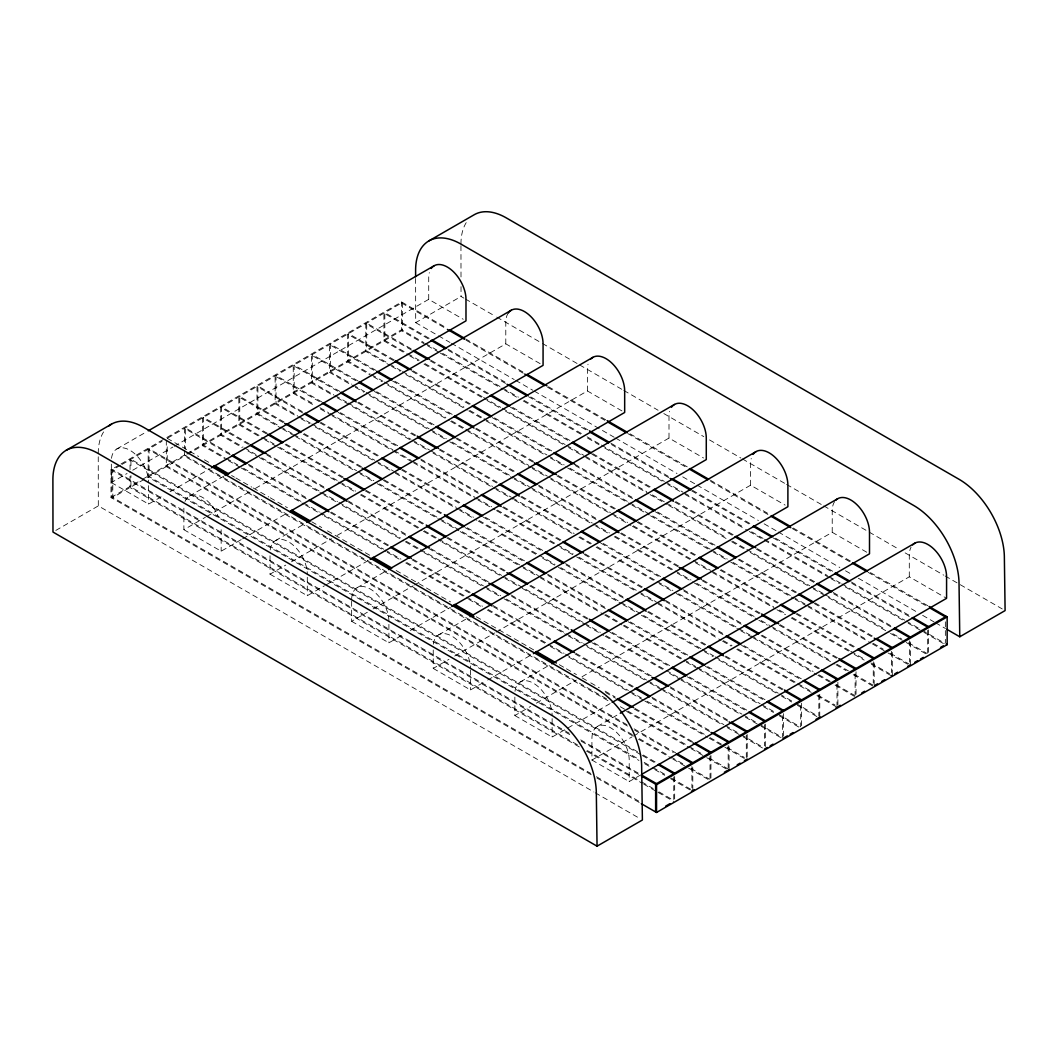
<?xml version="1.0" encoding="UTF-8"?>
<svg xmlns="http://www.w3.org/2000/svg" width="1058" height="1058" viewBox="0 0 1058 1058"><rect width="100%" height="100%" fill="white"/><g stroke="black" fill="none" stroke-linecap="round" stroke-linejoin="round"><path stroke-width="0.75" stroke-dasharray="5 3.75" d="M116.79 448.976L146.824 431.651M591.237 774.76L110.997 497.498L110.997 469.739L119.58 464.779M121.009 463.946L165.392 438.329M166.82 437.496L401.617 301.953L446.873 328.086M120.493 465.295L111.897 470.255L111.897 498.014L186.34 455.033M121.921 464.475L162.006 441.331M167.733 438.025L402.516 302.469L402.516 330.228L187.782 454.213M111.341 464.118L111.341 482.567L127.066 473.495M132.779 470.188L172.811 447.084M174.239 446.251L428.715 299.335L463.232 319.265M110.997 497.498L141.058 480.134M142.486 479.314L185.441 454.517M186.869 453.684L401.617 329.712L423.98 342.62M55.81 530.428L98.315 505.883L593.842 791.966M415.622 278.439L415.688 322.65L461.037 296.478L463.893 298.118M111.341 482.567L148.623 504.097L164.347 495.012M170.06 491.719L210.092 468.601M189.342 496.096L223.674 476.272M183.88 508.157L183.88 529.688L205.345 517.296M206.773 516.476L249.688 491.692M255.414 488.386L505.79 343.837L543.071 365.354M183.88 529.688L221.162 551.205L241.184 539.646M242.613 538.826L286.969 513.209M275.477 540.598L305.511 523.26M270.028 555.741L270.028 574.19L285.753 565.104M291.466 561.811L331.498 538.694M337.211 535.388L587.402 390.957L623.294 411.681M270.028 574.19L307.296 595.707L324.462 585.801M325.89 584.981L368.779 560.224M357.088 587.719L385.681 571.201M351.64 601.314L351.64 621.311L367.364 612.225M373.077 608.919L413.109 585.815M414.538 584.981L669 438.065L703.53 457.995M351.64 621.311L388.908 642.828L404.632 633.742M410.359 630.449L450.391 607.332M438.7 634.826L468.72 617.502M433.238 649.969L433.238 668.418L448.962 659.346M454.689 656.039L494.721 632.935M496.149 632.102L750.611 485.186L785.129 505.116M433.238 668.418L470.519 689.948L486.244 680.863M487.672 680.043L532.002 654.452M520.311 681.947L548.904 665.442M514.849 697.09L514.849 715.539L530.574 706.453M536.3 703.16L576.332 680.043M582.045 676.75L832.223 532.306L868.129 553.03M514.849 715.539L552.131 737.056L610.744 703.226M597.386 726.449L618.837 714.071M640.645 774.959L629.206 781.558L629.206 760.041A26.357 15.222 60 0 0 610.572 727.759A26.357 15.222 60 0 0 591.925 738.51L591.925 760.041L631.957 736.923M633.385 736.104L909.298 576.808L946.579 598.325M465.322 298.951L495.303 316.263M496.731 317.083L540.995 342.647M542.423 343.466L578.131 364.084M579.559 364.904L622.395 389.635M623.823 390.468L658.102 410.253M663.802 413.546L703.795 436.637M709.508 439.93L740.917 458.061M742.346 458.894L785.195 483.625M786.61 484.445L822.317 505.063M823.746 505.883L899.432 549.578M905.145 552.884L943.696 575.142M945.125 575.962L1002.243 608.945M465.48 338.825L524.146 372.694M548.467 386.739L605.705 419.775M630.026 433.82L687.264 466.869M710.156 480.081L770.25 514.783M793.143 527.995L851.809 561.864M870.417 572.603L929.083 606.472M401.617 302.998L445.973 328.602M466.009 340.173L523.234 373.209M547.568 387.254L604.792 420.304M627.698 433.516L687.793 468.218M710.685 481.43L767.923 514.479M792.244 528.524L850.91 562.393M868.076 572.299L928.17 607.001M415.688 322.65L437.113 335.016M438.541 335.849L449.967 342.435M451.396 343.268L514.228 379.544M515.656 380.364L532.796 390.257M534.224 391.076L614.182 437.245M615.611 438.078L677.014 473.521M682.727 476.827L695.582 484.247M697.01 485.067L758.414 520.523M764.127 523.816L776.982 531.235M778.41 532.055L839.814 567.511M845.527 570.804L852.655 574.93M858.369 578.237L916.916 612.027M922.629 615.333L934.055 621.932M935.484 622.752L945.482 628.518M429.191 338.282L384.834 312.679L384.834 340.438L406.298 352.83M447.799 349.034L505.036 382.07M530.785 396.948L588.023 429.984M610.916 443.209L669.582 477.079M692.474 490.29L752.569 524.993M775.461 538.205L832.699 571.254M851.306 581.993L911.401 616.682M428.292 338.811L383.935 313.208L383.935 340.967L408.256 355.012M448.327 350.383L505.552 383.419M528.445 396.644L588.552 431.333M611.445 444.558L668.669 477.594M691.575 490.819L751.669 525.509M773.134 537.9L833.228 572.603M851.822 583.342L910.488 617.211M425.422 343.453L436.861 350.053M442.588 353.359L501.254 387.228M502.682 388.061L518.42 397.147M524.146 400.453L581.384 433.489M587.097 436.795L599.979 444.228M601.407 445.061L664.371 481.403M665.799 482.236L682.965 492.142M684.407 492.975L744.501 527.664M751.656 531.804L763.096 538.403M764.537 539.236L827.488 575.578M828.917 576.412L840.369 583.011M841.798 583.844L904.762 620.186M906.19 621.02L920.5 629.285M921.928 630.105L944.82 643.317M425.938 344.802L401.617 330.757L401.617 301.953M427.366 345.622L438.819 352.235M440.247 353.055L503.211 389.41M504.64 390.23L517.521 397.663M523.234 400.969L581.9 434.838M587.626 438.144L599.079 444.757M604.792 448.063L662.03 481.099M667.757 484.405L683.494 493.491M684.923 494.324L747.887 530.666M749.315 531.5L829.446 577.761M830.874 578.581L839.457 583.54M845.183 586.846L902.421 619.895M908.148 623.188L922.457 631.454M923.885 632.287L945.349 644.666M411.059 348.756L366.703 323.153L366.703 350.912L388.167 363.304M431.095 360.328L489.761 394.198M512.654 407.409L569.892 440.459M592.784 453.67L652.879 488.373M675.771 501.585L734.437 535.454M757.33 548.679L814.567 581.715M833.162 592.454L893.269 627.156M411.588 350.105L365.804 323.669L365.804 351.428L390.124 365.473M430.183 360.844L487.421 393.893M510.313 407.105L570.407 441.808M591.872 454.199L650.538 488.069M674.859 502.114L733.525 535.983M756.43 549.195L815.083 583.064M833.691 593.816L890.929 626.852M407.74 353.65L419.18 360.262M424.906 363.568L482.144 396.618M483.572 397.438L500.738 407.356M502.166 408.176L565.131 444.532M566.559 445.352L583.725 455.271M585.167 456.091L646.689 491.613M652.416 494.919L665.284 502.352M666.725 503.185L726.82 537.874M732.546 541.18L745.414 548.613M746.855 549.446L809.806 585.788M811.235 586.621L824.116 594.054M825.544 594.874L885.639 629.576M892.793 633.702L901.376 638.662M908.531 642.788L927.139 653.527M409.684 355.832L418.28 360.791M423.994 364.097L485.529 399.62M486.958 400.44L499.839 407.872M505.552 411.178L562.79 444.228M568.516 447.534L584.254 456.62M585.682 457.44L648.647 493.795M650.075 494.615L667.241 504.534M668.669 505.354L730.205 540.876M731.633 541.709L744.515 549.142M750.241 552.448L807.466 585.484M813.192 588.79L889.024 632.578M890.466 633.398L904.775 641.664M906.203 642.484L927.668 654.876M394.356 360.051L348.571 333.627L348.571 361.373L370.036 373.765M412.964 370.789L471.617 404.672M494.522 417.884L551.747 450.933M574.639 464.145L634.747 498.847M657.64 512.059L716.306 545.928M739.198 559.153L796.436 592.189M815.03 602.928L872.268 635.977M393.444 360.58L347.659 334.143L347.659 361.902L371.993 375.947M412.051 371.318L469.289 404.368M492.182 417.579L550.848 451.449M575.168 465.494L633.835 499.363M655.299 511.755L715.393 546.457M738.286 559.669L795.523 592.718M814.131 603.457L872.784 637.326M389.595 364.124L401.048 370.736M402.476 371.556L463.999 407.079M469.726 410.385L482.607 417.817M484.035 418.651L546.999 454.993M548.428 455.826L564.165 464.912M569.892 468.218L628.558 502.087M629.986 502.907L710.116 549.168M711.545 550.001L727.282 559.087M733.009 562.393L791.675 596.262M793.103 597.082L805.984 604.528M807.413 605.348L867.507 640.05M873.234 643.343L883.245 649.136M890.4 653.262L909.007 664.001M391.553 366.306L400.136 371.252M405.862 374.558L467.385 410.081M468.826 410.914L484.564 420M485.992 420.82L544.658 454.689M550.385 457.995L566.123 467.081M567.551 467.914L630.502 504.256M631.943 505.089L649.109 514.995M650.538 515.828L712.074 551.35M713.502 552.17L729.24 561.269M730.668 562.089L793.632 598.431M795.061 599.264L806.5 605.877M807.942 606.697L870.893 643.052M872.321 643.872L886.63 652.138M888.059 652.958L909.523 665.35M376.225 370.525L330.427 344.088L330.427 371.847L351.891 384.239M394.819 381.264L453.485 415.133M476.378 428.358L533.616 461.394M557.936 475.439L616.602 509.308M638.067 521.7L698.161 556.402M721.053 569.614L778.291 602.663M796.899 613.402L856.993 648.091M373.884 370.221L329.527 344.617L329.527 372.376L353.848 386.421M392.478 380.959L452.586 415.662M475.478 428.874L532.703 461.923M557.037 475.968L614.275 509.004M637.167 522.229L697.262 556.918M720.154 570.143L777.392 603.179M795.986 613.918L856.081 648.62M371.464 374.598L382.903 381.211M384.345 382.031L445.868 417.553M451.594 420.859L464.475 428.292M465.904 429.125L528.855 465.467M530.283 466.3L547.462 476.206M548.89 477.039L610.413 512.561M611.855 513.381L627.592 522.467M633.306 525.773L691.972 559.642M693.413 560.476L710.579 570.381M712.008 571.214L773.53 606.737M779.257 610.043L786.411 614.169M792.138 617.475L849.376 650.511M850.804 651.344L865.113 659.597M870.84 662.903L889.434 673.642M373.421 376.767L382.004 381.726M387.731 385.033L449.253 420.555M450.682 421.388L466.419 430.474M467.861 431.294L530.812 467.649M532.24 468.469L545.121 475.902M550.848 479.208L612.37 514.73M613.799 515.563L630.978 525.469M632.406 526.302L689.644 559.338M695.357 562.644L711.108 571.73M712.537 572.563L775.488 608.905M776.916 609.739L785.512 614.685M791.225 617.991L848.463 651.04M854.19 654.347L864.201 660.126M871.356 664.252L891.391 675.824M358.08 380.999L312.295 354.562L312.295 382.322L333.759 394.713M376.688 391.738L435.354 425.607M456.818 437.999L515.484 471.868M538.377 485.08L598.471 519.782M621.363 532.994L678.601 566.043M702.922 580.088L760.16 613.137M780.196 624.696L837.42 657.745M355.752 380.695L311.396 355.091L311.396 382.837L335.717 396.882M374.347 391.434L434.441 426.136M455.905 438.528L516 473.217M538.892 486.442L596.13 519.478M620.464 533.523L679.117 567.392M702.023 580.617L759.247 613.653M779.283 625.225L836.521 658.261M353.332 385.072L364.772 391.672M366.2 392.505L429.164 428.847M430.593 429.68L446.331 438.766M452.057 442.072L510.723 475.941M512.151 476.761L529.317 486.68M530.759 487.5L592.282 523.022M593.71 523.855L609.448 532.941M615.174 536.247L673.84 570.117M675.269 570.936L691.006 580.022M696.733 583.328L755.399 617.198M761.125 620.504L769.708 625.463M771.137 626.283L831.231 660.986M836.957 664.292L848.41 670.904M854.137 674.197L872.731 684.949M355.276 387.241L363.873 392.201M369.586 395.507L426.824 428.543M432.55 431.849L448.288 440.935M449.716 441.768L512.68 478.11M514.109 478.943L526.99 486.376M532.703 489.682L594.239 525.204M595.667 526.024L608.548 533.457M614.275 536.763L671.499 569.812M677.226 573.119L692.964 582.204M694.392 583.024L757.356 619.38M758.784 620.2L767.367 625.159M773.094 628.465L834.617 663.988M836.058 664.808L846.069 670.6M853.224 674.726L873.26 686.298M339.949 391.473L294.164 365.036L294.164 392.796L314.2 404.354M358.556 402.212L415.781 435.248M440.115 449.293L497.339 482.342M521.673 496.387L580.339 530.256M603.232 543.468L661.898 577.337M683.362 589.729L743.457 624.432M762.051 635.17L820.717 669.04M337.608 391.169L293.251 365.552L293.251 393.311L314.715 405.703M357.644 402.728L414.881 435.777M439.202 449.822L497.868 483.691M520.761 496.903L577.999 529.952M600.891 543.164L660.986 577.866M683.878 591.078L742.544 624.947M761.152 635.686L819.818 669.555M335.188 395.533L346.64 402.146M348.069 402.979L411.033 439.321M412.461 440.141L429.627 450.06M431.056 450.893L492.592 486.416M494.02 487.235L511.186 497.154M512.614 497.974L574.15 533.496M579.863 536.803L591.316 543.415M597.043 546.708L655.709 580.591M657.137 581.411L672.875 590.496M678.601 593.803L737.267 627.672M738.696 628.505L750.148 635.104M751.577 635.937L813.099 671.46M818.826 674.766L830.265 681.365M835.992 684.671L854.6 695.41M337.145 397.715L412.977 441.503M414.419 442.323L427.287 449.756M433.013 453.062L494.536 488.584M495.977 489.418L513.143 499.323M514.572 500.156L573.238 534.025M578.964 537.319L590.404 543.931M596.13 547.237L653.368 580.287M659.094 583.593L674.832 592.678M676.26 593.498L739.225 629.854M740.653 630.674L752.093 637.286M753.534 638.106L816.485 674.462M817.913 675.282L829.366 681.894M835.093 685.2L855.115 696.759M321.817 401.934L276.032 375.497L276.032 403.257L297.483 415.649M340.411 412.673L397.649 445.722M420.542 458.934L480.636 493.636M503.529 506.848L562.195 540.717M585.087 553.942L642.325 586.978M665.217 600.203L725.325 634.893M743.919 645.644L802.586 679.514M319.476 401.63L275.12 376.026L275.12 403.786L299.44 417.831M338.084 412.369L398.178 447.071M421.071 460.283L478.309 493.332M502.629 507.377L561.295 541.246M584.188 554.458L642.854 588.341M665.746 601.552L722.984 634.602M741.579 645.34L801.673 680.03M319.913 407.661L328.509 412.62M329.937 413.44L392.888 449.795M394.317 450.615L411.496 460.534M412.924 461.354L474.447 496.876M475.888 497.71L491.626 506.795M497.339 510.101L556.005 543.971M557.447 544.791L573.185 553.876M578.898 557.182L637.564 591.052M639.006 591.885L656.172 601.79M657.6 602.624L717.694 637.313M723.421 640.619L732.004 645.578M737.73 648.885L796.396 682.754M797.825 683.574L812.134 691.839M817.86 695.146L835.026 705.051M320.442 409.01L330.453 414.789M331.895 415.622L412.012 461.883M413.453 462.703L476.404 499.059M477.832 499.879L495.012 509.797M496.44 510.617L555.106 544.486M560.833 547.793L575.142 556.058M576.57 556.878L635.236 590.748M640.95 594.054L656.701 603.139M658.129 603.973L721.08 640.315M722.521 641.148L731.104 646.107M736.818 649.4L798.354 684.923M799.782 685.756L811.235 692.368M816.948 695.661L836.984 707.233M302.244 411.588L257.887 385.972L257.887 413.731L279.352 426.123M320.852 422.327L379.518 456.196M402.41 469.408L462.505 504.111M485.397 517.322L544.063 551.192M565.527 563.583L624.194 597.453M648.514 611.498L705.752 644.547M725.788 656.105L783.013 689.155M302.773 412.937L256.988 386.501L256.988 414.26L281.309 428.305M319.939 422.843L380.034 457.545M401.498 469.937L460.164 503.806M483.056 517.018L543.164 551.721M566.056 564.932L624.723 598.802M647.615 612.027L704.84 645.063M724.875 656.634L783.542 690.504M298.925 416.482L310.364 423.094M311.793 423.914L374.757 460.256M376.185 461.09L393.351 470.995M394.793 471.828L456.315 507.351M457.744 508.171L473.481 517.269M479.208 520.562L537.874 554.432M539.302 555.265L555.04 564.35M560.766 567.657L619.433 601.526M620.861 602.346L700.991 648.62M702.419 649.44L713.872 656.053M715.301 656.873L778.265 693.228M779.693 694.048L794.003 702.314M795.431 703.134L816.895 715.525M300.869 418.651L309.465 423.61M315.178 426.916L372.416 459.966M378.142 463.259L393.88 472.357M395.308 473.177L458.273 509.52M459.701 510.353L476.867 520.271M478.309 521.091L536.975 554.961M542.688 558.267L556.997 566.533M558.426 567.352L621.39 603.708M622.818 604.528L635.699 611.96M641.426 615.267L702.948 650.789M704.377 651.622L712.96 656.568M718.686 659.875L775.924 692.924M781.65 696.23L791.662 702.009M797.388 705.316L818.852 717.708M284.113 422.049L239.756 396.446L239.756 424.205L261.22 436.597M304.149 433.621L361.373 466.657M384.279 479.882L442.945 513.752M467.266 527.797L524.504 560.833M547.396 574.058L607.49 608.747M630.383 621.972L689.049 655.841M707.643 666.58L766.309 700.449M283.2 422.578L238.844 396.962L238.844 424.721L263.178 438.766M303.236 434.137L360.474 467.186M383.366 480.398L442.032 514.267M464.925 527.492L525.019 562.182M547.912 575.407L606.578 609.276M628.042 621.668L688.136 656.357M705.316 666.275L765.41 700.978M280.78 426.956L292.233 433.555M293.661 434.388L356.625 470.731M358.054 471.564L373.791 480.649M379.518 483.956L438.184 517.825M439.612 518.645L519.742 564.906M521.171 565.739L538.337 575.645M539.765 576.478L599.873 611.167M605.586 614.473L618.467 621.906M624.194 625.212L682.86 659.081M684.288 659.914L695.741 666.514M697.169 667.347L760.12 703.689M761.562 704.522L775.871 712.775M777.299 713.608L800.192 726.82M282.737 429.125L294.19 435.737M295.618 436.557L354.285 470.426M360.011 473.733L375.749 482.818M377.177 483.651L440.141 519.994M441.57 520.827L458.736 530.732M460.164 531.566L517.402 564.602M523.128 567.908L538.866 576.994M540.294 577.827L603.258 614.169M604.687 615.002L621.853 624.908M623.281 625.741L684.817 661.263M686.245 662.083L697.685 668.696M699.126 669.516L757.793 703.385M763.506 706.691L773.53 712.484M779.257 715.777L800.708 728.168M267.409 433.344L221.625 406.92L221.625 434.666L243.089 447.058M286.004 444.082L343.242 477.132M366.134 490.357L424.8 524.226M447.693 537.438L506.359 571.307M530.693 585.352L587.917 618.401M612.251 632.446L670.917 666.315M689.512 677.054L746.75 710.09M266.497 433.873L220.712 407.436L220.712 435.195L242.176 447.587M285.105 444.611L342.342 477.661M365.235 490.872L423.901 524.742M446.793 537.967L505.459 571.836M529.78 585.881L588.446 619.75M609.911 632.142L670.005 666.831M687.171 676.75L747.265 711.439M262.649 437.417L274.101 444.029M279.815 447.336L338.481 481.205M339.922 482.025L355.66 491.11M361.373 494.417L418.611 527.466M424.337 530.772L437.219 538.205M438.647 539.025L501.598 575.38M503.039 576.2L583.17 622.461M584.598 623.294L600.336 632.38M606.062 635.686L664.728 669.555M666.156 670.375L677.596 676.988M679.038 677.821L741.989 714.163M743.417 714.996L757.726 723.249M759.155 724.082L782.047 737.294M264.606 439.599L276.045 446.198M277.487 447.031L340.438 483.374M341.866 484.207L354.747 491.639M360.474 494.946L421.997 530.468M423.425 531.288L440.604 541.207M442.032 542.027L503.555 577.549M504.983 578.382L520.734 587.468M522.163 588.288L585.114 624.643M586.555 625.463L603.721 635.382M605.15 636.202L663.816 670.084M669.542 673.377L679.553 679.17M680.982 679.99L739.648 713.859M745.374 717.165L759.684 725.431M761.112 726.251L782.576 738.643M249.278 443.818L203.48 417.381L203.48 445.14L224.944 457.532M266.444 453.737L325.11 487.606M348.003 500.818L406.669 534.687M430.99 548.732L488.227 581.781M511.12 594.993L569.786 628.862M594.107 642.907L651.344 675.956M669.952 686.695L728.618 720.564M248.366 444.347L202.581 417.91L202.581 445.669L226.901 459.714M266.96 455.085L324.198 488.122M348.532 502.166L405.756 535.216M428.649 548.428L487.315 582.297M511.649 596.342L568.873 629.391M591.779 642.603L650.432 676.472M670.468 688.044L727.706 721.093M244.517 447.891L255.957 454.504M261.683 457.81L320.349 491.679M321.777 492.499L337.515 501.585M338.957 502.418L400.479 537.94M406.206 541.246L419.074 548.679M420.515 549.499L483.466 585.854M484.895 586.674L500.632 595.76M506.359 599.066L565.025 632.935M566.453 633.768L582.204 642.854M583.632 643.674L646.583 680.03M648.012 680.849L659.465 687.462M660.893 688.282L723.857 724.637M725.285 725.457L739.595 733.723M741.023 734.543L762.487 746.935M247.903 450.893L257.914 456.672M259.342 457.506L322.306 493.848M323.735 494.681L336.616 502.114M342.342 505.42L403.865 540.942M405.293 541.762L422.459 551.681M423.901 552.501L481.126 585.55M486.852 588.856L502.59 597.942M504.018 598.762L566.982 635.117M568.411 635.937L581.292 643.37M587.018 646.676L648.541 682.198M649.969 683.032L661.422 689.631M662.85 690.464L721.516 724.333M727.243 727.64L741.552 735.892M742.98 736.725L764.445 749.117M229.705 453.459L185.348 427.855L185.348 449.081M248.313 464.197L308.407 498.9M331.299 512.112L388.537 545.161M412.858 559.206L471.524 593.075M492.988 605.467L553.083 640.169M575.975 653.381L633.213 686.43M651.807 697.169L710.473 731.038M230.234 454.808L184.436 428.384L184.436 447.97M248.828 465.546L307.494 499.429M330.387 512.641L389.053 546.51M411.946 559.735L470.612 593.604M493.504 606.816L550.742 639.865M575.063 653.91L633.729 687.779M652.336 698.518L709.574 731.554M226.372 458.365L237.825 464.965M243.552 468.271L302.218 502.14M303.646 502.973L319.384 512.059M320.812 512.879L383.776 549.234M385.205 550.054L400.942 559.14M406.669 562.446L465.335 596.315M466.763 597.148L482.501 606.234M488.227 609.54L546.893 643.409M548.322 644.229L564.059 653.315M565.488 654.148L628.452 690.49M629.88 691.324L641.333 697.936M647.046 701.229L704.284 734.278M710.011 737.585L721.463 744.197M727.177 747.503L744.356 757.409M228.33 460.534L239.782 467.147M241.211 467.967L304.175 504.322M305.603 505.142L322.769 515.061M324.198 515.881L385.734 551.403M387.162 552.236L400.043 559.669M405.756 562.975L467.292 598.497M468.72 599.317L481.602 606.763M487.315 610.056L548.851 645.578M550.279 646.412L563.16 653.844M568.873 657.15L630.409 692.673M631.838 693.493L643.29 700.105M644.719 700.938L707.67 737.281M709.098 738.114L723.408 746.366M724.849 747.199L746.313 759.591M167.217 438.329L198.692 456.501M204.419 459.807L211.574 463.933M231.596 475.505L234.466 477.158M235.894 477.978L251.632 487.064M253.06 487.897L268.798 496.982M270.24 497.802L287.406 507.721M311.726 521.766L321.751 527.545M327.464 530.851L370.393 555.635M396.155 570.5L450.523 601.896M476.285 616.761L534.951 650.63M559.272 664.675L564.998 667.982M566.427 668.815L576.438 674.594M582.164 677.9L589.319 682.026M590.748 682.846L599.331 687.806M605.057 691.112L615.068 696.891M635.104 708.463L693.77 742.332M605.586 692.461L615.597 698.24M634.205 708.979L691.429 742.028M185.348 455.614L608.879 700.145M620.332 706.744L687.581 745.573M689.009 746.406L703.319 754.658M709.045 757.964L727.653 768.703M607.98 700.66L184.436 456.143L184.436 449.61M626.574 711.399L689.538 747.755M690.967 748.575L705.276 756.84M706.704 757.66L728.168 770.052M626.984 724.717L149.072 448.79L149.072 476.55L638.437 759.075M634.139 728.843L675.639 752.807M627.513 726.066L148.173 449.319L148.173 477.079L638.953 760.438M634.668 730.192L673.298 752.503M632.248 734.569L167.217 466.089L167.217 444.863M639.402 738.696L669.449 756.047M670.878 756.867L685.187 765.132M690.914 768.439L709.508 779.177M632.763 735.918L166.304 466.604L166.304 440.485M638.49 739.225L671.407 758.216M672.835 759.049L687.145 767.315M688.573 768.134L708.609 779.706M637.471 751.709L130.941 459.265L130.941 469.064M643.198 755.015L657.494 763.268M640.857 754.711L130.041 459.794L130.041 469.593M642.285 755.531L655.166 762.963M644.163 762.382L651.318 766.521M652.746 767.341L665.614 774.773M671.341 778.08L691.377 789.652M644.679 763.731L653.262 768.69M654.704 769.523L664.715 775.302M670.441 778.609L691.906 791M569.257 733.26L112.809 469.739L112.809 497.498L590.721 773.411M580.697 739.873L640.791 774.575M110.997 469.739L569.773 734.609M581.226 741.222L639.892 775.091M577.377 744.766L130.941 487.024L130.941 475.597M587.388 750.558L640.328 781.121M641.756 781.941L653.209 788.554M658.936 791.86L673.245 800.112M579.321 746.948L130.041 487.553L130.041 471.22M586.476 751.074L642.285 783.29M643.714 784.123L656.595 791.556M658.023 792.376L673.761 801.461M591.925 760.041L629.206 781.558M596.434 776.717L640.791 802.321M596.963 778.066L639.892 802.85M595.27 792.799L639.535 818.35M460.957 245.707L461.01 278.466M461.024 286.652L461.037 296.478M98.249 456.765L98.315 505.883M945.349 621.813L945.349 643.039M928.567 629.867L928.567 654.36M927.668 630.383L927.668 653.249M910.435 641.968L910.435 664.834M909.523 640.857L909.523 662.083M909.298 576.808L909.298 555.278A26.357 15.222 60 0 1 911.057 547.184M892.304 652.442L892.304 675.295M891.391 651.331L891.391 672.557M874.159 662.903L874.159 685.769M873.26 661.805L873.26 683.032M856.028 671.751L856.028 696.243M855.115 673.906L855.115 695.132M837.896 682.212L837.896 706.704M836.984 684.367L836.984 705.607M832.223 532.306L832.223 510.776A26.357 15.222 60 0 1 834.722 501.466M819.752 694.326L819.752 717.179M818.852 694.841L818.852 716.068M801.62 703.16L801.62 727.653M800.708 705.316L800.708 726.542M783.489 713.634L783.489 738.127M782.576 715.79L782.576 737.016M765.344 724.095L765.344 748.588M764.445 724.624L764.445 745.85M750.611 485.186L750.611 463.669A26.357 15.222 60 0 1 751.246 458.458M747.212 734.569L747.212 759.062M746.313 735.098L746.313 757.951M729.081 746.67L729.081 769.536M728.168 745.559L728.168 768.425M710.936 755.505L710.936 778.371M710.037 756.034L710.037 778.9M692.805 767.619L692.805 790.471M691.906 766.508L691.906 787.734M674.673 776.453L674.673 800.946M673.761 776.969L673.761 799.835M669 438.065L669 416.548A26.357 15.222 60 0 1 669.635 411.337M587.402 390.957L587.402 369.427A26.357 15.222 60 0 1 588.036 364.23M552.131 718.607L552.131 737.056M505.79 343.837L505.79 322.306A26.357 15.222 60 0 1 508.276 312.996M470.519 669.952L470.519 689.948M428.715 299.335L428.715 277.818A26.357 15.222 60 0 1 429.35 272.607M388.908 624.379L388.908 642.828M307.296 577.258L307.296 595.707M221.162 529.688L221.162 551.205M148.623 485.648L148.623 504.097M185.005 501.452A26.357 15.222 60 0 1 200.888 496.546A26.357 15.222 60 0 1 218.662 517.481M111.5 458.326A26.357 15.222 60 0 1 131.192 451.039A26.357 15.222 60 0 1 148.623 482.567M270.187 549.948A26.357 15.222 60 0 1 289.879 542.648A26.357 15.222 60 0 1 307.296 574.19M351.64 599.78A26.357 15.222 60 0 1 370.274 589.015A26.357 15.222 60 0 1 388.908 621.297M433.396 644.177A26.357 15.222 60 0 1 453.102 636.89A26.357 15.222 60 0 1 470.519 668.418M515.008 691.297A26.357 15.222 60 0 1 534.713 683.997A26.357 15.222 60 0 1 552.131 715.539M460.944 244.081A64.115 37.017 60 0 1 466.208 222.643M98.235 453.485A64.115 37.017 60 0 1 104.319 430.818"/><path stroke-width="1.5" d="M66.178 450.311L111.513 424.139M428.887 240.893L474.235 214.721A64.115 37.017 60 0 1 506.293 217.895L959.037 479.287A64.115 37.017 60 0 1 1004.373 557.817L1005.1 610.585L959.765 636.771L946.91 629.351M148.252 430.818L434.164 265.743M211.521 467.781L465.983 320.865L465.983 299.335A26.357 15.222 60 0 0 452.176 270.57A26.357 15.222 60 0 0 431.201 268.494M225.103 475.452L511.239 310.245M289.826 511.556L543.071 365.354L543.071 343.837A26.357 15.222 60 0 0 529.251 315.072A26.357 15.222 60 0 0 508.276 312.996M306.939 522.44L592.85 357.366M370.207 559.391L624.67 412.475L624.67 390.957A26.357 15.222 60 0 0 611.643 362.894A26.357 15.222 60 0 0 590.761 359.032M388.537 569.561L674.462 404.473M451.819 606.512L706.281 459.595L706.281 438.065A26.357 15.222 60 0 0 692.474 409.301A26.357 15.222 60 0 0 671.499 407.224M470.149 616.669L756.073 451.594M533.43 653.632L787.893 506.716L787.893 485.186A26.357 15.222 60 0 0 774.086 456.421A26.357 15.222 60 0 0 753.111 454.345M551.76 663.789L837.685 498.715M612.172 702.393L869.504 553.823L869.504 532.306A26.357 15.222 60 0 0 856.464 504.256A26.357 15.222 60 0 0 835.595 500.381M620.266 713.237L914.76 543.217M642.074 774.139L946.579 598.325L946.579 576.808A26.357 15.222 60 0 0 933.54 548.745A26.357 15.222 60 0 0 912.67 544.883M946.249 616.391L655.629 784.176L655.629 811.936L656.542 811.42M641.32 775.924L656.542 784.705L947.161 616.92L947.161 644.666L656.542 812.465L641.32 803.683M665.654 806.156L669.939 803.67M691.416 791.278L694.286 789.625M724.346 772.261L727.216 770.608M728.168 770.052L729.081 769.536M737.228 764.828L740.097 763.175M744.396 760.689L747.252 759.036M764.431 749.117L767.301 747.464M770.158 745.811L773.028 744.158M783.039 738.378L787.337 735.892M790.207 734.239L793.064 732.586M815.969 719.361L820.267 716.888M836.018 707.789L840.317 705.316M861.781 692.911L864.65 691.258M874.675 685.478L877.532 683.825M881.83 681.339L884.686 679.686M891.391 675.824L892.304 675.295M894.711 673.906L897.581 672.253M907.592 666.461L910.462 664.808M914.76 662.334L917.617 660.681M920.486 659.028L923.343 657.375M940.522 647.456L943.392 645.803M597.056 846.175L596.328 793.407A64.115 37.017 60 0 0 550.993 714.877L98.235 453.485A64.115 37.017 60 0 0 52.9 479.658L52.979 532.055L597.056 846.175L642.391 820.003L641.664 767.235A64.115 37.017 60 0 0 596.328 688.705L143.584 427.313A64.115 37.017 60 0 0 108.855 425.951M449.743 329.726L464.052 337.991M527.003 374.347L547.039 385.906M607.133 420.608L627.169 432.167M690.12 468.522L708.728 479.261M771.692 515.603L790.286 526.342M853.251 562.697L867.56 570.95M929.083 606.472L947.161 616.92M447.402 329.435L464.568 339.34M524.675 374.043L544.698 385.601M607.662 421.957L626.257 432.696M689.221 469.038L707.815 479.777M770.779 516.132L790.815 527.691M852.338 563.213L866.647 571.479M929.612 607.821L945.349 616.92M432.061 339.935L446.37 348.201M509.321 384.557L527.929 395.295M589.451 430.818L609.487 442.376M672.438 478.732L691.046 489.47M754.01 525.813L772.605 536.551M835.569 572.907L849.878 581.159M912.829 617.515L928.567 626.601M431.148 340.464L445.458 348.73M506.994 384.252L527.016 395.811M589.98 432.167L608.575 442.905M670.111 478.428L690.133 489.986M753.098 526.342L771.692 537.08M834.656 573.423L848.966 581.688M911.917 618.031L927.668 627.116M946.249 644.15L947.161 644.666M413.929 350.41L429.667 359.495M491.19 395.018L509.797 405.756M572.748 442.112L591.356 452.85M654.307 489.193L672.914 499.931M735.865 536.287L755.901 547.846M817.424 583.368L831.733 591.634M894.698 627.976L910.435 637.075M413.017 350.939L427.326 359.191M490.277 395.547L508.885 406.285M571.836 442.628L590.443 453.366M653.408 489.722L673.43 501.28M734.966 536.803L753.56 547.541M816.525 583.897L830.834 592.163M893.785 628.505L909.523 637.59M395.785 360.884L411.522 369.969M473.058 405.492L491.653 416.23M554.617 452.573L574.639 464.145M636.175 499.667L654.77 510.406M717.734 546.761L736.328 557.5M799.293 593.842L813.602 602.108M876.553 638.45L892.304 647.536M394.885 361.4L409.195 369.665M472.146 406.021L490.753 416.759M553.704 453.102L572.312 463.84M635.263 500.196L653.87 510.935M716.821 547.277L735.429 558.016M798.38 594.371L812.689 602.624M874.225 638.146L891.391 648.065M377.653 371.358L391.963 379.61M454.914 415.966L473.521 426.705M536.472 463.047L556.508 474.619M618.044 510.141L636.638 520.88M699.602 557.222L718.197 567.961M781.161 604.316L795.471 612.569M858.422 648.924L874.159 658.01M376.741 371.874L391.05 380.139M454.014 416.482L474.05 428.054M534.145 462.743L554.167 474.315M617.131 510.657L635.726 521.396M698.69 557.751L717.298 568.49M780.249 604.832L794.558 613.098M857.522 649.44L873.26 658.539M359.522 381.819L373.831 390.085M436.782 426.427L455.39 437.166M518.341 473.521L536.948 484.26M599.899 520.602L618.507 531.354M681.458 567.696L701.494 579.255M761.588 613.957L778.754 623.876M838.862 658.565L856.028 668.484M358.609 382.348L372.919 390.614M435.883 426.956L454.477 437.695M517.441 474.05L536.036 484.789M599 521.131L619.023 532.703M679.117 567.392L699.153 578.964M762.117 615.306L776.427 623.572M839.378 659.914L855.115 669M341.377 392.293L355.686 400.559M417.222 436.081L438.673 448.473M500.209 483.995L518.804 494.734M581.768 531.076L600.362 541.815M663.326 578.171L681.921 588.909M744.885 625.252L759.194 633.517M822.145 669.859L837.896 678.945M340.478 392.822L356.215 401.908M417.738 437.43L436.346 448.169M499.297 484.511L519.333 496.083M580.855 531.605L599.463 542.344M662.414 578.686L681.021 589.425M743.972 625.781L758.282 634.033M821.246 670.388L836.984 679.474M323.245 402.767L337.555 411.02M400.506 447.375L419.113 458.114M482.078 494.456L500.672 505.195M563.636 541.551L583.659 553.109M645.195 588.632L663.789 599.37M726.753 635.726L741.063 643.991M804.014 680.334L819.752 689.419M322.333 403.283L336.642 411.549M399.607 447.891L418.201 458.63M481.165 494.985L501.201 506.544M562.724 542.066L581.331 552.818M644.282 589.161L664.318 600.732M725.841 636.255L740.15 644.507M803.115 680.863L818.852 689.948M305.114 413.228L319.423 421.494M382.374 457.849L400.982 468.588M463.933 504.93L482.541 515.669M545.492 552.025L564.099 562.763M627.05 599.106L645.658 609.844M708.609 646.2L722.918 654.452M784.454 689.975L801.62 699.893M304.201 413.757L318.511 422.023M381.475 458.365L400.069 469.104M463.034 505.459L481.628 516.198M544.592 552.541L563.187 563.279M626.151 599.635L646.173 611.193M707.709 646.716L723.447 655.801M784.97 691.324L800.708 700.409M286.969 423.703L301.279 431.968M364.243 468.31L382.837 479.049M444.373 514.572L464.396 526.143M527.36 562.486L545.954 573.224M608.919 609.58L627.526 620.319M690.477 656.661L704.787 664.927M767.751 701.282L783.489 710.368M284.642 423.398L300.379 432.484M361.902 468.006L381.938 479.578M444.889 515.92L463.497 526.659M526.448 563.015L545.055 573.753M608.006 610.096L626.614 620.834M689.578 657.19L703.874 665.456M766.838 701.798L782.576 710.883M268.838 434.177L283.147 442.442M346.111 478.785L364.706 489.523M426.229 525.046L446.264 536.618M509.229 572.96L527.823 583.699M589.359 619.221L609.382 630.793M672.346 667.135L686.655 675.401M749.606 711.743L765.344 720.829M267.925 434.693L282.235 442.958M343.771 478.481L363.793 490.052M426.758 526.395L445.365 537.133M506.888 572.656L526.924 584.228M589.875 620.57L608.482 631.309M671.433 667.664L685.743 675.917M748.707 712.272L764.445 721.358M250.706 444.651L266.444 453.737M327.967 489.259L346.574 499.998M409.525 536.34L429.561 547.912M491.084 583.434L509.691 594.173M571.214 629.695L591.25 641.254M654.201 677.609L668.511 685.862M731.475 722.217L747.212 731.303M249.794 445.167L264.103 453.432M327.067 489.775L347.09 501.347M408.626 536.869L427.22 547.608M488.756 583.13L508.779 594.689M571.743 631.044L590.338 641.783M651.873 677.305L667.611 686.391M729.134 721.913L746.313 731.832M232.562 455.112L246.871 463.378M309.835 499.72L328.43 510.459M391.394 546.814L411.43 558.373M472.952 593.895L491.56 604.647M554.511 640.989L574.547 652.561M636.07 688.084L650.379 696.336M713.343 732.691L729.081 741.777M231.662 455.641L245.972 463.907M308.923 500.249L328.959 511.821M390.481 547.343L409.089 558.082M472.04 594.424L492.076 605.996M553.612 641.518L572.206 652.257M635.17 688.599L649.48 696.865M711.002 732.387L728.168 742.293M214.43 465.586L228.74 473.852M291.704 510.194L310.298 520.933M373.262 557.288L391.857 568.027M454.821 604.369L473.415 615.108M536.38 651.464L556.402 663.022M617.938 698.545L633.676 707.63M695.199 743.152L710.936 752.238M213.531 466.115L227.827 474.368M290.791 510.723L309.399 521.462M372.35 557.804L390.957 568.543M453.908 604.898L473.944 616.457M535.467 651.979L554.075 662.718M617.026 699.074L631.335 707.326M692.871 742.848L710.037 752.767M677.067 753.627L692.805 762.712M676.155 754.156L691.906 763.241M658.936 764.101L674.673 773.186M658.023 764.617L673.761 773.715M642.232 775.395L656.542 783.661M959.765 636.771L959.037 583.99A64.115 37.017 60 0 0 913.702 505.473L460.944 244.081A64.115 37.017 60 0 0 415.609 270.253L415.622 276.799M656.542 784.705L656.542 812.465"/></g></svg>
